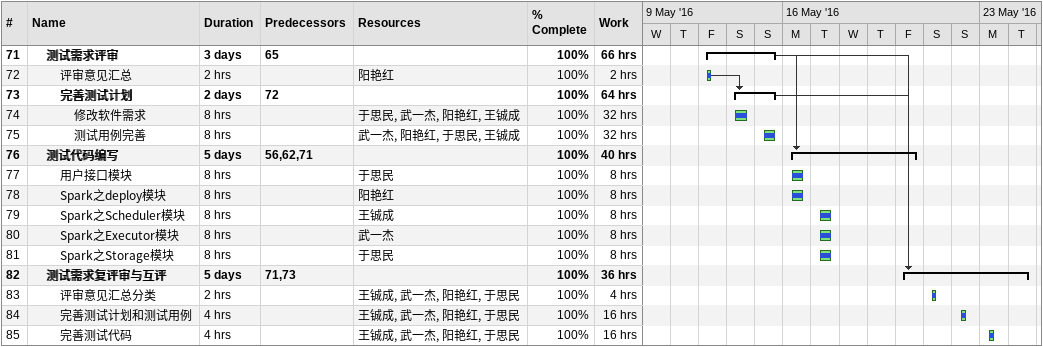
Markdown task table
| ID | Level | Task | Duration | Start | Finish | Predecessors | Resources | % complete | Work (h) |
|---|---|---|---|---|---|---|---|---|---|
| 71 | 2 | **测试需求评审** | 3d | 2016-05-13 | 2016-05-15 | 65 |  | 100 | 66 |
| 72 | 3 | 评审意见汇总 | 2h | 2016-05-13 | 2016-05-13 |  | 阳艳红 | 100 | 2 |
| 73 | 3 | **完善测试计划** | 2d | 2016-05-14 | 2016-05-15 | 72 |  | 100 | 64 |
| 74 | 4 | 修改软件需求 | 8h | 2016-05-14 | 2016-05-14 |  | 于思民, 武一杰, 阳艳红, 王铖成 | 100 | 32 |
| 75 | 4 | 测试用例完善 | 8h | 2016-05-15 | 2016-05-15 |  | 武一杰, 阳艳红, 于思民, 王铖成 | 100 | 32 |
| 76 | 2 | **测试代码编写** | 5d | 2016-05-16 | 2016-05-20 | 56, 62, 71 |  | 100 | 40 |
| 77 | 3 | 用户接口模块 | 8h | 2016-05-16 | 2016-05-16 |  | 于思民 | 100 | 8 |
| 78 | 3 | Spark之deploy模块 | 8h | 2016-05-16 | 2016-05-16 |  | 阳艳红 | 100 | 8 |
| 79 | 3 | Spark之Scheduler模块 | 8h | 2016-05-17 | 2016-05-17 |  | 王铖成 | 100 | 8 |
| 80 | 3 | Spark之Executor模块 | 8h | 2016-05-17 | 2016-05-17 |  | 武一杰 | 100 | 8 |
| 81 | 3 | Spark之Storage模块 | 8h | 2016-05-17 | 2016-05-17 |  | 于思民 | 100 | 8 |
| 82 | 2 | **测试需求复评审与互评** | 5d | 2016-05-20 | 2016-05-24 | 71, 73 |  | 100 | 36 |
| 83 | 3 | 评审意见汇总分类 | 2h | 2016-05-21 | 2016-05-21 |  | 王铖成, 武一杰, 阳艳红, 于思民 | 100 | 4 |
| 84 | 3 | 完善测试计划和测试用例 | 4h | 2016-05-22 | 2016-05-22 |  | 王铖成, 武一杰, 阳艳红, 于思民 | 100 | 16 |
| 85 | 3 | 完善测试代码 | 4h | 2016-05-23 | 2016-05-23 |  | 王铖成, 武一杰, 阳艳红, 于思民 | 100 | 16 |
